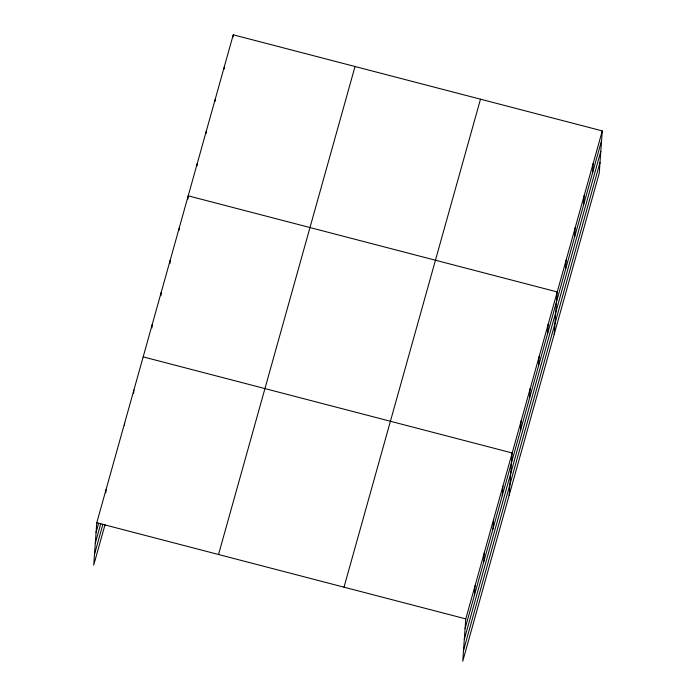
<?xml version="1.0" encoding="UTF-8"?>
<svg xmlns="http://www.w3.org/2000/svg" width="696" height="696" viewBox="0 0 696 696"><rect width="100%" height="100%" fill="white"/><g stroke="black" fill="none" stroke-linecap="round" stroke-linejoin="round"><path stroke-width="1.04" d="M602.275 130.9L465.781 618.892L462.753 661.2L599.239 173.208L602.275 130.9L233.247 34.8L96.761 522.792L93.725 565.1L105.044 524.654M105.809 492.829L106.044 489.61M124.454 425.387L124.601 423.238M133.658 393.284L133.884 390.056M151.946 327.894L152.172 324.667M160.95 295.687L161.185 292.459M169.963 263.48L170.189 260.252M179.046 230.193L179.203 228.044M187.981 199.065L188.207 195.837L557.226 291.937L554.199 334.245M197.064 165.779L197.22 163.63M206.068 133.571L206.225 131.422M215.081 101.364L215.229 99.215M224.086 69.156L224.243 67.007M233.099 36.949L233.247 34.8M474.368 595.385L475.063 585.71M483.65 562.194L484.346 552.528M492.933 529.012L493.629 519.338M502.216 495.83L502.912 486.156M509.159 495.282L512.186 452.974L143.167 356.874M520.504 430.441L521.2 420.767M529.508 398.234L530.204 388.559M538.521 366.026L539.217 356.352M547.526 333.819L548.222 324.145M565.543 269.404L566.24 259.73M574.557 237.197L575.244 227.522M583.561 204.989L584.257 195.315M592.566 172.782L593.262 163.108M96.065 532.466L98.675 523.131M95.3 543.237L100.807 523.531M94.499 554.329L102.912 524.253M218.535 554.503L355.03 66.511M344.007 587.18L480.492 99.189M465.093 628.566L601.579 140.575M464.319 639.337L600.805 151.345M463.519 650.429L600.013 162.438M96.761 522.792L465.781 618.892"/></g></svg>
